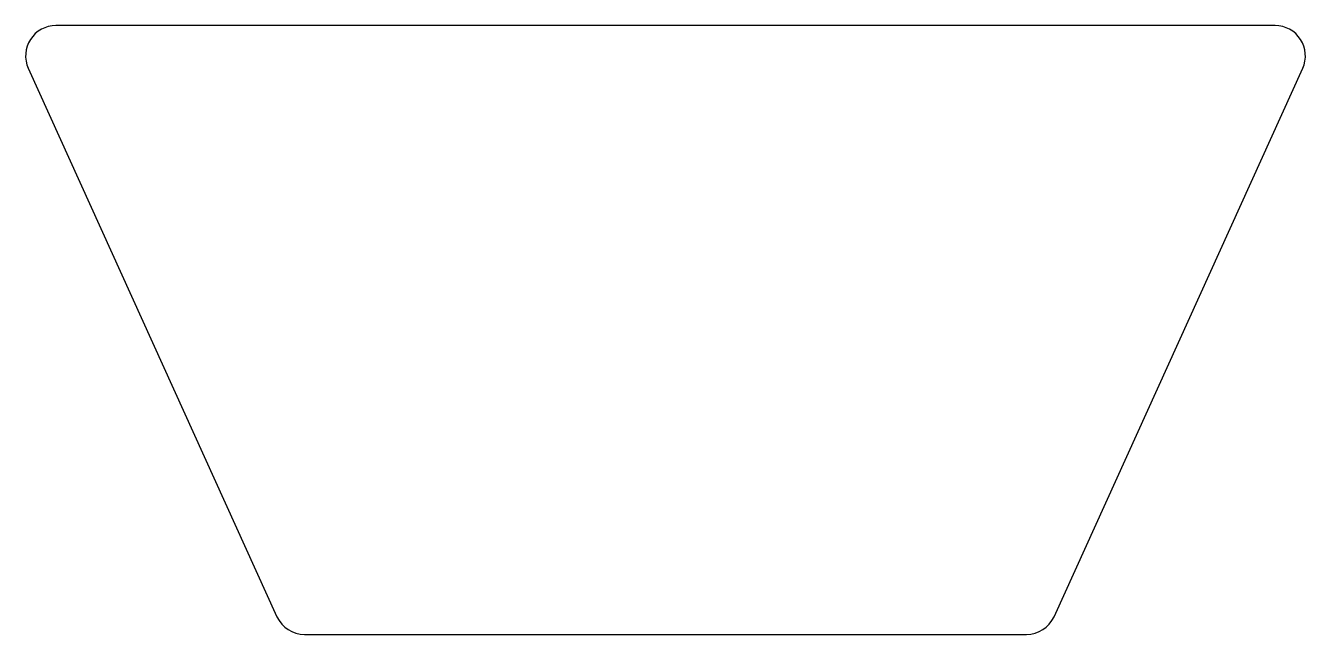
# Model space of a CAD drawing. Header units: millimetres. Extents: x -14.5 to 27.9, y -10.1 to 10.1.
import ezdxf

# ---------------------------------------------------------------- set-up
doc = ezdxf.new("R2010")
doc.units = ezdxf.units.MM

msp = doc.modelspace()

# ---------------------------------------------------------------- linework, layer by layer
msp.add_lwpolyline([(27.778, 8.672, 0.545082), (26.867, 10.085), (-13.502, 10.085, 0.545082), (-14.413, 8.672), (-6.18, -9.498, 0.29443), (-5.269, -10.085), (18.634, -10.085, 0.29443), (19.545, -9.498)], format="xyb", close=True)

doc.saveas('drawing.dxf')
